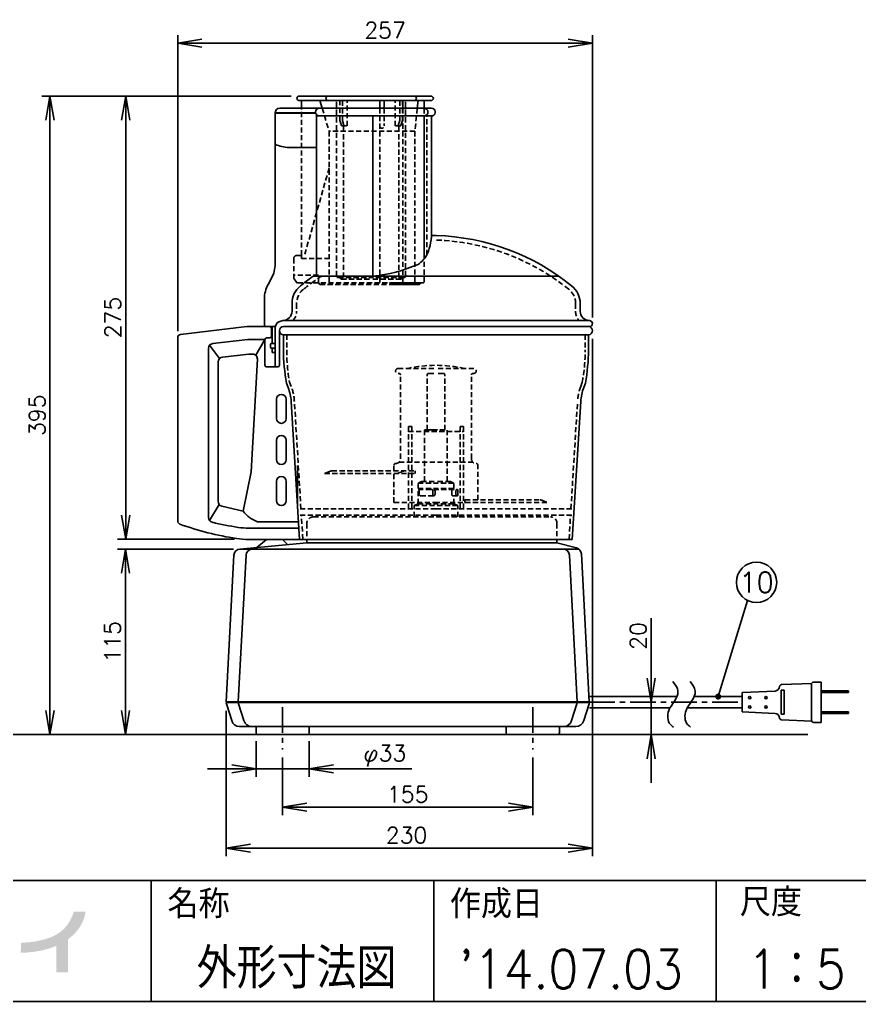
# Model space of a CAD drawing. Extents: x 115 to 2025, y 0 to 1377.
# Drawn here: x 633 to 1154, y 0 to 609 of the extents above; entities that cross this region are included whole.
import ezdxf
from ezdxf.enums import TextEntityAlignment as Align

# ---------------------------------------------------------------- set-up
doc = ezdxf.new("R2010")
doc.units = 0
doc.header["$LTSCALE"] = 0.5
doc.header["$PDMODE"] = 3
doc.linetypes.add('CENTER', pattern=[50.8, 31.75, -6.35, 6.35, -6.35])
doc.linetypes.add('HIDDEN', pattern=[9.525, 6.35, -3.175])
doc.layers.get('0').update_dxf_attribs({"linetype": 'CONTINUOUS'})
doc.layers.get('DEFPOINTS').update_dxf_attribs({"linetype": 'CONTINUOUS'})
for name, color, linetype in [('DANMEN', 7, 'CONTINUOUS'), ('SUNPOU', 7, 'CONTINUOUS'), ('WAKU', 7, 'CONTINUOUS')]:
    doc.layers.add(name, color=color, linetype=linetype)
doc.styles.get("Standard").update_dxf_attribs({"font": 'ROMANS', "bigfont": 'EXTFONT.shx'})
doc.dimstyles.get("Standard").update_dxf_attribs({"dimscale": 5, "dimtxt": 2, "dimasz": 3, "dimexe": 1, "dimexo": 1, "dimgap": 0.6, "dimtad": 3, "dimdec": 1, "dimzin": 0, "dimdsep": 46, "dimtxsty": 'STANDARD', "dimblk1": 'OPEN', "dimblk2": 'OPEN', "dimsah": 1, "dimcen": 1.5, "dimclrd": 7, "dimclre": 7, "dimclrt": 7, "dimadec": 0, "dimazin": 0, "dimtfac": 1, "dimtdec": 1, "dimtmove": 0, "dimatfit": 0, "dimldrblk": 'DOTSMALL', "dimfxl": 1, "dimtvp": 1, "dimtolj": 1, "dimtzin": 0, "dimarcsym": 0})

# ---------------------------------------------------------------- blocks, each defined once
blk = doc.blocks.new('_OPEN')
at = {"color": 0, "linetype": 'ByBlock'}
for p, q in [((-1, 0.167), (0, 0)), ((0, 0), (-1, -0.167)), ((0, 0), (-1, 0))]:
    blk.add_line(p, q, dxfattribs=at)
blk = doc.blocks.new('*D23')
at = {"layer": 'DEFPOINTS', "color": 0}
for p in [(1024.78, 185.52), (1024.78, 185.52), (968.43, 165.47)]:
    blk.add_point(p, dxfattribs=at)
at = {"layer": 'SUNPOU', "color": 7, "lineweight": -2}
for p, q in [((1024.78, 200.52), (1024.78, 237.71)), ((1024.78, 165.47), (1024.78, 185.52)), ((973.43, 165.47), (1029.78, 165.47)), ((1024.78, 150.47), (1024.78, 135.47))]:
    blk.add_line(p, q, dxfattribs=at)
at = {"layer": 'SUNPOU', "color": 7, "lineweight": -2, "xscale": 15, "yscale": 15, "zscale": 15}
for p, rotation in [((1024.78, 185.52), 270), ((1024.78, 165.47), 90)]:
    blk.add_blockref('_OPEN', p, dxfattribs=dict(at, rotation=rotation))
at = {"layer": 'SUNPOU', "color": 7, "insert": (1016.78, 226.61), "char_height": 10, "attachment_point": 5, "rotation": 90}
blk.add_mtext('\\A1;20', dxfattribs=at)
blk = doc.blocks.new('_DotSmall')
at = {"color": 0, "linetype": 'ByBlock', "const_width": 0.5}
blk.add_lwpolyline([(-0.0625, 0, 1), (0.0625, 0, 1)], format="xyb", close=True, dxfattribs=at)
blk = doc.blocks.new('*D24')
at = {"layer": 'DEFPOINTS', "color": 0}
for p in [(770.9, 280.47), (698.97, 165.47), (780.9, 165.47)]:
    blk.add_point(p, dxfattribs=at)
at = {"layer": 'SUNPOU', "color": 7, "lineweight": -2}
for p, q in [((765.9, 280.47), (693.97, 280.47)), ((698.97, 265.47), (698.97, 180.47)), ((775.9, 165.47), (693.97, 165.47))]:
    blk.add_line(p, q, dxfattribs=at)
at = {"layer": 'SUNPOU', "color": 7, "lineweight": -2, "xscale": 15, "yscale": 15, "zscale": 15}
for p, rotation in [((698.97, 280.47), 90), ((698.97, 165.47), 270)]:
    blk.add_blockref('_OPEN', p, dxfattribs=dict(at, rotation=rotation))
at = {"layer": 'SUNPOU', "color": 7, "insert": (690.97, 222.97), "char_height": 10, "attachment_point": 5, "rotation": 90}
blk.add_mtext('\\A1;115', dxfattribs=at)
blk = doc.blocks.new('*D29')
at = {"layer": 'DEFPOINTS', "color": 0}
for p in [(796.4, 156.15), (951.4, 156.15), (951.4, 120.39)]:
    blk.add_point(p, dxfattribs=at)
at = {"layer": 'SUNPOU', "color": 7, "lineweight": -2}
for p, q in [((796.4, 151.15), (796.4, 115.39)), ((951.4, 151.15), (951.4, 115.39)), ((811.4, 120.39), (936.4, 120.39))]:
    blk.add_line(p, q, dxfattribs=at)
at = {"layer": 'SUNPOU', "color": 7, "lineweight": -2, "xscale": 15, "yscale": 15, "zscale": 15, "rotation": 180}
blk.add_blockref('_OPEN', (796.4, 120.39), dxfattribs=at)
at = {"layer": 'SUNPOU', "color": 7, "lineweight": -2, "xscale": 15, "yscale": 15, "zscale": 15}
blk.add_blockref('_OPEN', (951.4, 120.39), dxfattribs=at)
at = {"layer": 'SUNPOU', "color": 7, "insert": (873.9, 128.39), "char_height": 10, "attachment_point": 5}
blk.add_mtext('\\A1;155', dxfattribs=at)
blk = doc.blocks.new('*D38')
at = {"layer": 'DEFPOINTS', "color": 0}
for p in [(779.9, 166.47), (812.9, 166.47), (812.9, 144.28)]:
    blk.add_point(p, dxfattribs=at)
at = {"layer": 'SUNPOU', "color": 7, "lineweight": -2}
for p, q in [((779.9, 161.47), (779.9, 139.28)), ((812.9, 161.47), (812.9, 139.28)), ((764.9, 144.28), (749.9, 144.28)), ((779.9, 144.28), (812.9, 144.28)), ((827.9, 144.28), (876.52, 144.28))]:
    blk.add_line(p, q, dxfattribs=at)
at = {"layer": 'SUNPOU', "color": 7, "lineweight": -2, "xscale": 15, "yscale": 15, "zscale": 15}
blk.add_blockref('_OPEN', (779.9, 144.28), dxfattribs=at)
at = {"layer": 'SUNPOU', "color": 7, "lineweight": -2, "xscale": 15, "yscale": 15, "zscale": 15, "rotation": 180}
blk.add_blockref('_OPEN', (812.9, 144.28), dxfattribs=at)
at = {"layer": 'SUNPOU', "color": 7, "insert": (859.71, 152.28), "char_height": 10, "attachment_point": 5}
blk.add_mtext('\\A1;φ33', dxfattribs=at)
blk = doc.blocks.new('*D51')
at = {"layer": 'DEFPOINTS', "color": 0}
for p in [(731.4, 594.29), (988.4, 419.22), (731.4, 410.69)]:
    blk.add_point(p, dxfattribs=at)
at = {"layer": 'SUNPOU', "color": 7, "lineweight": -2}
for p, q in [((731.4, 415.69), (731.4, 599.29)), ((988.4, 424.22), (988.4, 599.29)), ((973.4, 594.29), (746.4, 594.29))]:
    blk.add_line(p, q, dxfattribs=at)
at = {"layer": 'SUNPOU', "color": 7, "lineweight": -2, "xscale": 15, "yscale": 15, "zscale": 15, "rotation": 180}
blk.add_blockref('_OPEN', (731.4, 594.29), dxfattribs=at)
at = {"layer": 'SUNPOU', "color": 7, "lineweight": -2, "xscale": 15, "yscale": 15, "zscale": 15}
blk.add_blockref('_OPEN', (988.4, 594.29), dxfattribs=at)
at = {"layer": 'SUNPOU', "color": 7, "insert": (859.9, 602.29), "char_height": 10, "attachment_point": 5}
blk.add_mtext('\\A1;257', dxfattribs=at)
blk = doc.blocks.new('*D57')
at = {"layer": 'DEFPOINTS', "color": 0}
for p in [(699.11, 561.47), (806.66, 561.47), (771.6, 286.61)]:
    blk.add_point(p, dxfattribs=at)
at = {"layer": 'SUNPOU', "color": 7, "lineweight": -2}
for p, q in [((801.66, 561.47), (694.11, 561.47)), ((699.11, 301.61), (699.11, 546.47)), ((766.6, 286.61), (694.11, 286.61))]:
    blk.add_line(p, q, dxfattribs=at)
at = {"layer": 'SUNPOU', "color": 7, "lineweight": -2, "xscale": 15, "yscale": 15, "zscale": 15}
for p, rotation in [((699.11, 561.47), 90), ((699.11, 286.61), 270)]:
    blk.add_blockref('_OPEN', p, dxfattribs=dict(at, rotation=rotation))
at = {"layer": 'SUNPOU', "color": 7, "insert": (691.11, 424.04), "char_height": 10, "attachment_point": 5, "rotation": 90}
blk.add_mtext('\\A1;275', dxfattribs=at)
blk = doc.blocks.new('*D58')
at = {"layer": 'DEFPOINTS', "color": 0}
for p in [(652.2, 561.47), (806.66, 561.47), (775.9, 165.47)]:
    blk.add_point(p, dxfattribs=at)
at = {"layer": 'SUNPOU', "color": 7, "lineweight": -2}
for p, q in [((801.66, 561.47), (647.2, 561.47)), ((652.2, 180.47), (652.2, 546.47)), ((770.9, 165.47), (647.2, 165.47))]:
    blk.add_line(p, q, dxfattribs=at)
at = {"layer": 'SUNPOU', "color": 7, "lineweight": -2, "xscale": 15, "yscale": 15, "zscale": 15}
for p, rotation in [((652.2, 561.47), 90), ((652.2, 165.47), 270)]:
    blk.add_blockref('_OPEN', p, dxfattribs=dict(at, rotation=rotation))
at = {"layer": 'SUNPOU', "color": 7, "insert": (644.2, 363.47), "char_height": 10, "attachment_point": 5, "rotation": 90}
blk.add_mtext('\\A1;395', dxfattribs=at)
blk = doc.blocks.new('*D63')
at = {"layer": 'DEFPOINTS', "color": 0}
for p in [(988.4, 415.97), (761.4, 185.27), (988.4, 95.03)]:
    blk.add_point(p, dxfattribs=at)
at = {"layer": 'SUNPOU', "color": 7, "lineweight": -2}
for p, q in [((988.4, 410.97), (988.4, 90.03)), ((761.4, 180.27), (761.4, 90.03)), ((776.4, 95.03), (973.4, 95.03))]:
    blk.add_line(p, q, dxfattribs=at)
at = {"layer": 'SUNPOU', "color": 7, "lineweight": -2, "xscale": 15, "yscale": 15, "zscale": 15, "rotation": 180}
blk.add_blockref('_OPEN', (761.4, 95.03), dxfattribs=at)
at = {"layer": 'SUNPOU', "color": 7, "lineweight": -2, "xscale": 15, "yscale": 15, "zscale": 15}
blk.add_blockref('_OPEN', (988.4, 95.03), dxfattribs=at)
at = {"layer": 'SUNPOU', "color": 7, "insert": (873.24, 103.03), "char_height": 10, "attachment_point": 5}
blk.add_mtext('\\A1;230', dxfattribs=at)

msp = doc.modelspace()

# ---------------------------------------------------------------- hatches: boundary and pattern name
at = {"layer": 'WAKU'}
h = msp.add_hatch(color=1, dxfattribs=at)
edge = h.paths.add_edge_path()
edge.add_spline(control_points=[(674.23, 55.69), (674.23, 55.69), (666.91, 55.69), (666.91, 55.69), (666.89, 55.57), (664.79, 45.48), (654.9, 40.72), (651.18, 38.93), (647.89, 38.14), (645.1, 37.55), (638.95, 36.25), (634.42, 36.46), (634.37, 36.46), (634.37, 36.46), (634.05, 30.24), (634.05, 30.24), (634.26, 30.23), (639.39, 29.98), (646.39, 31.46), (649.17, 32.05), (652.38, 32.86), (656.11, 34.45), (656.11, 34.45), (656.11, 18.05), (656.11, 18.05), (656.11, 18.05), (663.36, 18.05), (663.36, 18.05), (663.36, 18.05), (663.36, 38.48), (663.36, 38.48), (673.54, 45.8), (674.12, 55.2), (674.23, 55.69)], knot_values=[0, 0, 0, 0, 1, 1, 1, 2, 2, 2, 3, 3, 3, 4, 4, 4, 5, 5, 5, 6, 6, 6, 7, 7, 7, 8, 8, 8, 9, 9, 9, 10, 10, 10, 11, 11, 11, 11], degree=3, periodic=0)

# ---------------------------------------------------------------- linework, layer by layer
at = {"color": 2}
for p, q in [((888.36, 561.47), (806.66, 561.47)), ((824.64, 561.47), (851.24, 561.47)), ((877.84, 561.47), (851.24, 561.47)), ((806.66, 558.62), (888.36, 558.62)), ((808.08, 553.87), (808.08, 558.62)), ((819.48, 558.62), (820.91, 553.87)), ((851.24, 558.62), (824.64, 558.62)), ((851.24, 558.62), (877.84, 558.62)), ((856.53, 558.62), (856.53, 553.87)), ((859.38, 558.62), (859.38, 553.87)), ((870.78, 558.62), (870.78, 553.87)), ((880.28, 558.62), (879.81, 553.86)), ((884.08, 558.62), (884.08, 553.87)), ((816.77, 551.02), (791.75, 551.02)), ((791.75, 457.5), (791.75, 550.83)), ((816.82, 550.83), (791.75, 550.83)), ((791.94, 550.83), (791.94, 551.02)), ((815.5, 553.87), (794.6, 553.87)), ((888.65, 553.87), (815.5, 553.87)), ((817.4, 553.16), (817.4, 553.87)), ((817.4, 451.31), (817.4, 549.83)), ((889.11, 549.12), (817.4, 549.12)), ((852.33, 549.12), (852.33, 449.82)), ((884.08, 549.12), (884.08, 460.48)), ((888.65, 548.31), (888.65, 477.85)), ((817.4, 529.64), (799.45, 529.64)), ((789.45, 448.44), (787.4, 444.65)), ((967.5, 449.82), (816.4, 449.82)), ((785.1, 418.47), (785.1, 435.59)), ((802.2, 427.97), (802.2, 432.75)), ((802.2, 432.75), (802.2, 427.97)), ((980.8, 432.75), (980.8, 427.97)), ((796.5, 422.27), (793.94, 421.52)), ((796.5, 422.27), (986.5, 422.27)), ((733.17, 413.68), (774.28, 418.46)), ((788.4, 418.47), (774.52, 418.47)), ((789.8, 418.47), (782.83, 418.47)), ((791.75, 418.47), (785.1, 418.47)), ((789.4, 417.47), (789.4, 412.47)), ((789.85, 408.02), (789.85, 418.47)), ((791.75, 394.42), (791.75, 417.52)), ((794.4, 415.97), (794.4, 394.47)), ((891.4, 418.47), (796.9, 418.47)), ((796.98, 418.47), (891.5, 418.47)), ((797.45, 418.47), (986.5, 418.47)), ((891.4, 418.47), (985.9, 418.47)), ((985.55, 418.47), (891.5, 418.47)), ((731.4, 297.86), (731.4, 411.69)), ((753.05, 407.96), (774.87, 410.47)), ((785.4, 410.47), (774.87, 410.47)), ((779.69, 400.74), (785.4, 410.47)), ((785.4, 410.47), (785.4, 394.47)), ((788.4, 411.47), (786.4, 411.47)), ((789.38, 408.02), (791.75, 408.02)), ((891.4, 413.47), (796.9, 413.47)), ((796.9, 413.47), (796.9, 403.98)), ((891.4, 413.47), (985.9, 413.47)), ((985.9, 413.47), (985.9, 403.98)), ((750.4, 300.05), (750.4, 404.98)), ((757.16, 398.62), (751.16, 406.98)), ((788.9, 405.64), (788.9, 407.54)), ((789.38, 405.17), (791.75, 405.17)), ((789.85, 402.32), (789.85, 405.17)), ((789.85, 402.32), (791.75, 402.32)), ((756.4, 310.09), (756.4, 396.63)), ((759.05, 399.61), (775.4, 401.47)), ((777.73, 401.47), (775.4, 401.47)), ((780.73, 398.31), (776.9, 328.47)), ((786.4, 393.47), (793.4, 393.47)), ((798.81, 383.38), (799.82, 380.68)), ((983.99, 383.38), (982.98, 380.68)), ((792.62, 373.47), (792.62, 361.47)), ((798.62, 373.47), (798.62, 361.47)), ((806.9, 286.47), (801.67, 371.98)), ((975.9, 286.47), (981.13, 371.98)), ((792.62, 347.97), (792.62, 335.97)), ((798.62, 347.97), (798.62, 335.97)), ((805.62, 307.47), (805.62, 332.43)), ((776.9, 328.47), (771.9, 303.99)), ((792.62, 322.47), (792.62, 310.47)), ((798.62, 322.47), (798.62, 310.47)), ((757.04, 308.24), (751.04, 298.2)), ((758.67, 307.17), (771.9, 303.99)), ((775.4, 293.47), (806.47, 293.47)), ((780.77, 297.47), (806.23, 297.47)), ((775.4, 286.47), (806.9, 286.47)), ((780.4, 281.46), (786.4, 286.47)), ((780.4, 281.46), (786.4, 286.47)), ((786.4, 286.47), (796.4, 286.47)), ((786.4, 286.47), (796.4, 286.47)), ((796.4, 286.47), (799.4, 283.3)), ((796.4, 286.47), (799.4, 283.3)), ((891.4, 286.47), (806.9, 286.47)), ((891.4, 286.47), (975.9, 286.47)), ((769.81, 280.43), (811.4, 284.47)), ((769.81, 280.43), (811.4, 284.47)), ((770.19, 280.47), (873.9, 280.47)), ((770.19, 280.47), (873.9, 280.47)), ((811.4, 284.47), (966.4, 284.47)), ((811.4, 284.47), (966.4, 284.47)), ((980.07, 280.47), (873.9, 280.47)), ((980.07, 280.47), (873.9, 280.47)), ((966.4, 284.47), (978.59, 281.22)), ((966.4, 284.47), (978.59, 281.22)), ((766.2, 276.66), (761.4, 185.77)), ((773.7, 276.68), (768.9, 185.77)), ((974.1, 276.68), (978.9, 185.77)), ((981.55, 277.57), (986.4, 185.77)), ((1124.27, 197.2), (1105.65, 196.47)), ((986.23, 189.02), (1040.76, 189.02)), ((1051.44, 189.02), (1081.18, 189.02)), ((761.4, 185.77), (873.9, 185.77)), ((761.4, 185.27), (873.9, 185.27)), ((761.54, 184.61), (764.83, 174.12)), ((769.09, 184.61), (772.37, 174.12)), ((986.4, 185.77), (873.9, 185.77)), ((986.4, 185.27), (873.9, 185.27)), ((978.71, 184.61), (975.43, 174.12)), ((986.26, 184.61), (982.97, 174.12)), ((986.59, 182.02), (1036.46, 182.02)), ((1047.14, 182.02), (1081.18, 182.02)), ((1124.27, 173.84), (1105.65, 174.57)), ((215.4, 165.47), (1121.92, 165.47)), ((769.64, 170.47), (873.9, 170.47)), ((779.9, 170.47), (779.9, 166.47)), ((780.9, 165.47), (811.9, 165.47)), ((812.9, 170.47), (812.9, 166.47)), ((978.16, 170.47), (873.9, 170.47)), ((934.9, 170.47), (934.9, 166.47)), ((966.9, 165.47), (935.9, 165.47)), ((967.9, 170.47), (967.9, 166.47))]:
    msp.add_line(p, q, dxfattribs=at)
at = {"color": 2, "linetype": 'HIDDEN'}
for p, q in [((885.9, 354.47), (885.9, 388.47)), ((885.9, 354.47), (885.9, 388.47)), ((886.9, 389.47), (891.4, 389.47)), ((886.9, 389.47), (891.4, 389.47)), ((895.9, 389.47), (891.4, 389.47)), ((895.9, 389.47), (891.4, 389.47)), ((896.9, 354.47), (896.9, 388.47)), ((896.9, 354.47), (896.9, 388.47)), ((885.9, 354.47), (885.9, 360.64)), ((885.9, 354.47), (885.9, 360.64)), ((884.4, 322.47), (884.4, 354.47)), ((884.4, 354.47), (898.4, 354.47)), ((884.4, 322.47), (884.4, 354.47)), ((884.4, 354.47), (898.4, 354.47)), ((885.9, 354.47), (891.4, 354.47)), ((885.9, 354.47), (891.4, 354.47)), ((896.9, 354.47), (891.4, 354.47)), ((896.9, 354.47), (891.4, 354.47)), ((898.4, 322.47), (898.4, 354.47)), ((898.4, 322.47), (898.4, 354.47)), ((882.4, 322.47), (880.4, 321.47)), ((882.4, 322.47), (880.4, 321.47)), ((880.4, 317.97), (880.4, 321.47)), ((880.4, 321.47), (891.4, 321.47)), ((880.4, 317.97), (880.4, 321.47)), ((880.4, 321.47), (891.4, 321.47)), ((880.4, 317.97), (891.4, 317.97)), ((880.4, 317.97), (891.4, 317.97)), ((880.4, 308.47), (880.4, 317.47)), ((880.4, 317.47), (904.36, 317.47)), ((880.4, 308.47), (880.4, 317.47)), ((880.4, 317.47), (904.36, 317.47)), ((882.4, 322.47), (891.4, 322.47)), ((882.4, 322.47), (891.4, 322.47)), ((900.4, 322.47), (891.4, 322.47)), ((900.4, 322.47), (891.4, 322.47)), ((902.4, 321.47), (891.4, 321.47)), ((902.4, 321.47), (891.4, 321.47)), ((902.4, 317.97), (891.4, 317.97)), ((902.4, 317.97), (891.4, 317.97)), ((900.4, 322.47), (902.4, 321.47)), ((900.4, 322.47), (902.4, 321.47)), ((902.4, 317.47), (902.2, 317.47)), ((902.4, 317.47), (902.2, 317.47)), ((902.4, 317.97), (902.4, 321.47)), ((902.4, 317.97), (902.4, 321.47)), ((904.4, 317.47), (904.36, 317.47)), ((904.4, 317.47), (904.36, 317.47)), ((904.9, 316.97), (904.9, 313.97)), ((904.9, 316.97), (904.9, 313.97)), ((881.02, 316.47), (881.02, 314.47)), ((881.02, 316.47), (881.02, 314.47)), ((889.83, 313.47), (882.02, 313.47)), ((889.83, 313.47), (882.02, 313.47)), ((889.56, 314.47), (889.56, 316.47)), ((889.56, 314.47), (889.56, 316.47)), ((890.83, 314.47), (890.83, 316.47)), ((890.83, 314.47), (890.83, 316.47)), ((901.2, 314.47), (901.2, 316.47)), ((901.2, 314.47), (901.2, 316.47)), ((902.2, 313.47), (904.36, 313.47)), ((902.2, 313.47), (904.36, 313.47)), ((902.4, 308.47), (902.4, 313.49)), ((902.4, 308.47), (902.4, 313.49)), ((904.4, 313.47), (904.36, 313.47)), ((904.4, 313.47), (904.36, 313.47)), ((880.4, 308.47), (877.9, 307.47)), ((880.4, 308.47), (877.9, 307.47)), ((877.9, 300.47), (877.9, 307.47)), ((877.9, 307.47), (891.4, 307.47)), ((877.9, 300.47), (877.9, 307.47)), ((877.9, 307.47), (891.4, 307.47)), ((880.4, 308.47), (891.4, 308.47)), ((880.4, 308.47), (891.4, 308.47)), ((902.4, 308.47), (891.4, 308.47)), ((902.4, 308.47), (891.4, 308.47)), ((904.9, 307.47), (891.4, 307.47)), ((904.9, 307.47), (891.4, 307.47)), ((902.4, 308.47), (904.9, 307.47)), ((902.4, 308.47), (904.9, 307.47)), ((904.9, 300.47), (904.9, 307.47)), ((904.9, 300.47), (904.9, 307.47)), ((815.4, 300.47), (962.4, 300.47)), ((815.4, 300.47), (962.4, 300.47)), ((811.4, 296.47), (811.4, 284.47)), ((811.4, 296.47), (811.4, 284.47)), ((966.4, 296.47), (966.4, 284.47)), ((966.4, 296.47), (966.4, 284.47))]:
    msp.add_line(p, q, dxfattribs=at)
at = {"color": 2}
msp.add_lwpolyline([(1105.37, 192.92), (1107.19, 192.92), (1107.19, 178.12), (1105.37, 178.12)], close=True, dxfattribs=at)
for centre in [(1085.91, 188.41), (1095.91, 188.41), (1085.91, 182.63), (1095.91, 182.63)]:
    msp.add_circle(centre, 0.75, dxfattribs=at)
for centre, radius, start, end in [((806.66, 560.04), 1.42, 90, 270), ((824.64, 560.04), 1.42, 90, 270), ((877.84, 560.04), 1.42, 270, 90), ((888.36, 560.04), 1.42, 270, 90), ((857.96, 555.29), 1.42, 180, 0), ((794.6, 551.02), 2.85, 90, 180), ((819.1, 551.49), 2.38, 90, 270), ((884.08, 551.49), 2.38, 270, 90), ((888.65, 551.49), 2.38, 286.60155, 90), ((889.6, 548.31), 0.95, 106.60155, 180), ((799.84, 547.52), 17.89, 243.12196, 271.24558), ((853.65, 476.78), 35.01, 337.67256, 1.75131), ((896.18, 333.69), 141.41, 91.89534, 93.06524), ((886.82, 333.69), 141.41, 51.17132, 88.10466), ((869.72, 472.28), 18.54, 304.8589, 331.67899), ((772.75, 457.5), 19, 331.52523, 0), ((843.8, 540.55), 91.13, 275.37531, 293.62581), ((814.55, 451.31), 2.85, 328.69336, 0), ((804.1, 435.59), 19, 151.52523, 180), ((896.18, 333.69), 141.41, 125.15455, 128.82868), ((816.4, 446.97), 2.85, 90, 125.15455), ((816.45, 432.75), 14.25, 128.82868, 180), ((966.55, 432.75), 14.25, 0, 51.17132), ((796.5, 427.97), 5.7, 270, 0), ((986.5, 427.97), 5.7, 180, 270), ((796.5, 417.52), 4.75, 122.6499, 180), ((986.5, 420.37), 1.9, 270, 90), ((774.52, 416.47), 2, 90, 96.70984), ((788.4, 417.47), 1, 0, 90), ((796.9, 415.97), 2.5, 90, 270), ((985.9, 415.97), 2.5, 270, 90), ((733.4, 411.69), 2, 96.70984, 180), ((753.4, 404.98), 3, 96.70984, 180), ((786.4, 410.47), 1, 90, 180), ((788.4, 412.47), 1, 270, 0), ((789.38, 407.54), 0.475, 90, 180), ((789.38, 405.64), 0.475, 180, 270), ((908.33, 403.92), 111.43, 179.96861, 190.62422), ((874.47, 403.92), 111.43, 349.37578, 0.03139), ((759.4, 396.63), 3, 96.70984, 180), ((777.73, 398.47), 3, 356.86364, 90), ((786.4, 394.47), 1, 180, 270), ((792.7, 394.42), 0.95, 180, 270), ((793.4, 394.47), 1, 270, 0), ((771.73, 370.15), 30, 3.49706, 20.55605), ((1011.07, 370.15), 30, 159.44395, 176.50294), ((795.62, 373.47), 3, 0, 180), ((795.62, 361.47), 3, 180, 0), ((795.62, 347.97), 3, 0, 180), ((795.62, 335.97), 3, 180, 0), ((795.62, 322.47), 3, 0, 180), ((759.4, 310.09), 3, 180, 255.96376), ((795.62, 310.47), 3, 180, 0), ((753.4, 300.05), 3, 180, 255.91626), ((788.14, 316.79), 20.68, 218.23367, 249.12766), ((733.4, 297.86), 2, 180, 249.77387), ((795.21, 468.17), 183.18, 250.0483, 261.39798), ((795.65, 473.95), 181.97, 256.33881, 261.5405), ((775.4, 336.47), 43, 261.27709, 270), ((775.4, 336.47), 50, 261.27709, 270), ((770.19, 276.47), 4, 90, 176.97769), ((770.19, 276.47), 4, 90, 176.97769), ((777.69, 276.47), 4, 90, 176.97769), ((777.69, 276.47), 4, 90, 176.97769), ((970.11, 276.47), 4, 3.02231, 90), ((970.11, 276.47), 4, 3.02231, 90), ((970.11, 276.47), 4, 3.02231, 90), ((970.11, 276.47), 4, 3.02231, 90), ((977.56, 277.35), 4, 3.02005, 75.06873), ((977.56, 277.35), 4, 3.02005, 75.06873), ((1101.08, 195.73), 3.34, 278.34174, 352.96053), ((1105.86, 194.98), 1.5, 97.84918, 166.99512), ((766.35, 185.96), 5, 187.92918, 195.70864), ((766.35, 185.96), 5, 187.92918, 195.70864), ((766.4, 185.96), 4.5, 182.41662, 188.81686), ((773.9, 185.96), 5, 187.92918, 195.70864), ((773.9, 185.96), 5, 187.92918, 195.70864), ((773.9, 185.96), 4.5, 182.41662, 188.81686), ((973.9, 185.96), 4.5, 351.18314, 357.58338), ((973.9, 185.96), 5, 344.29136, 352.07082), ((973.9, 185.96), 5, 344.29136, 352.07082), ((981.45, 185.96), 4.5, 351.18314, 357.58338), ((981.45, 185.96), 5, 344.29136, 352.07082), ((981.45, 185.96), 5, 344.29136, 352.07082), ((1101.08, 175.31), 3.34, 7.03947, 81.65826), ((769.64, 175.47), 5, 195.70864, 270), ((777.19, 175.47), 5, 195.70864, 270), ((970.61, 175.47), 5, 270, 344.29136), ((978.16, 175.47), 5, 270, 344.29136), ((1105.86, 176.05), 1.5, 193.00488, 262.15082), ((780.9, 166.47), 1, 180, 270), ((811.9, 166.47), 1, 270, 0), ((935.9, 166.47), 1, 180, 270), ((966.9, 166.47), 1, 270, 360)]:
    msp.add_arc(centre, radius, start, end, dxfattribs=at)
at = {"color": 2, "linetype": 'HIDDEN'}
for centre, radius, start, end in [((886.9, 388.47), 1, 90, 180), ((886.9, 388.47), 1, 90, 180), ((895.9, 388.47), 1, 0, 90), ((895.9, 388.47), 1, 0, 90), ((882.02, 316.47), 1, 90, 180), ((882.02, 316.47), 1, 90, 180), ((888.56, 316.47), 1, 0, 90), ((888.56, 316.47), 1, 0, 90), ((889.83, 316.47), 1, 0, 90), ((889.83, 316.47), 1, 0, 90), ((902.2, 316.47), 1, 90, 180), ((902.2, 316.47), 1, 90, 180), ((913.82, 315.47), 10.08, 170.98957, 189.01043), ((913.82, 315.47), 10.08, 170.98957, 189.01043), ((904.36, 316.97), 0.5, 90, 170.98957), ((904.36, 316.97), 0.5, 90, 170.98957), ((904.4, 316.97), 0.5, 0, 90), ((904.4, 316.97), 0.5, 0, 90), ((882.02, 314.47), 1, 180, 270), ((882.02, 314.47), 1, 180, 270), ((888.56, 314.47), 1, 270, 0), ((888.56, 314.47), 1, 270, 0), ((889.83, 314.47), 1, 270, 0), ((889.83, 314.47), 1, 270, 0), ((902.2, 314.47), 1, 180, 270), ((902.2, 314.47), 1, 180, 270), ((904.36, 313.97), 0.5, 189.01043, 270), ((904.36, 313.97), 0.5, 189.01043, 270), ((904.4, 313.97), 0.5, 270, 0), ((904.4, 313.97), 0.5, 270, 0), ((815.4, 296.47), 4, 90, 180), ((815.4, 296.47), 4, 90, 180), ((962.4, 296.47), 4, 0, 90), ((962.4, 296.47), 4, 0, 90)]:
    msp.add_arc(centre, radius, start, end, dxfattribs=at)
at = {"color": 2}
for points in [[(1038.24, 198.35), (1039.73, 196.42), (1042.68, 192.59), (1039.35, 185.78), (1034.63, 180.44), (1034.77, 172.79), (1037.88, 170.56), (1038.56, 170.08)], [(1048.93, 198.35), (1050.41, 196.42), (1053.36, 192.59), (1050.03, 185.78), (1045.31, 180.44), (1045.45, 172.79), (1048.57, 170.56), (1049.24, 170.08)]]:
    msp.add_open_spline(points, degree=3, knots=[0, 0, 0, 0, 6.745109, 13.401457, 20.028677, 28.874251, 31.32835, 31.32835, 31.32835, 31.32835], dxfattribs=at)
at = {"layer": 'DANMEN', "color": 2, "linetype": 'HIDDEN'}
for p, q in [((829.87, 449.84), (829.87, 558.62)), ((831.81, 546.26), (831.81, 558.62)), ((833.43, 558.62), (833.43, 546.26)), ((836.34, 542.94), (836.34, 558.62)), ((866.14, 542.94), (866.14, 558.62)), ((869.05, 558.62), (869.05, 546.26)), ((870.67, 546.26), (870.67, 558.62)), ((872.62, 449.84), (872.62, 558.62)), ((808.08, 462.67), (808.08, 553.87)), ((820.91, 553.87), (825.18, 539.62)), ((856.53, 553.87), (856.53, 445.57)), ((859.38, 553.87), (859.38, 542.94)), ((870.78, 553.87), (870.78, 445.57)), ((879.81, 553.86), (878.38, 539.62)), ((884.08, 553.87), (884.08, 446.52)), ((885.8, 462.91), (885.8, 549.12)), ((831.81, 546.26), (832.88, 542.94)), ((832.88, 542.94), (836.34, 542.94)), ((833.43, 546.26), (834.5, 542.94)), ((834.14, 448.89), (834.14, 542.94)), ((869.6, 542.94), (866.14, 542.94)), ((869.05, 546.26), (867.98, 542.94)), ((868.34, 448.89), (868.34, 542.94)), ((870.67, 546.26), (869.6, 542.94)), ((878.38, 539.62), (825.18, 539.62)), ((825.18, 539.62), (825.18, 445.57)), ((878.38, 539.62), (878.38, 445.57)), ((825.18, 516.82), (809.98, 462.67)), ((803.33, 460.77), (803.33, 448.71)), ((805.23, 462.67), (809.98, 462.67)), ((808.08, 460.77), (808.08, 462.67)), ((808.08, 460.77), (825.18, 460.77)), ((818.53, 450.32), (803.33, 450.32)), ((804.95, 445.99), (803.49, 448.18)), ((805.74, 445.57), (883.13, 445.57)), ((818.53, 445.57), (818.53, 450.32)), ((819.48, 444.62), (818.53, 445.57)), ((819.48, 444.62), (881.23, 444.62)), ((830.82, 448.89), (851.24, 448.89)), ((832.72, 447.94), (831.77, 448.89)), ((832.72, 447.94), (851.24, 447.94)), ((871.67, 448.89), (851.24, 448.89)), ((869.77, 447.94), (851.24, 447.94)), ((883.13, 445.57), (862.71, 445.57)), ((881.23, 444.62), (862.71, 444.62)), ((869.77, 447.94), (870.72, 448.89)), ((881.23, 444.62), (882.18, 445.57)), ((805.05, 432.75), (805.05, 427.97)), ((977.95, 432.75), (977.95, 427.97)), ((798.9, 413.47), (798.9, 403.98)), ((983.9, 413.47), (983.9, 403.98)), ((867.9, 392.47), (891.4, 392.47)), ((914.9, 392.47), (891.4, 392.47)), ((800.68, 384.08), (801.69, 381.38)), ((867.9, 389.47), (868.4, 389.47)), ((869.4, 336.57), (869.4, 388.47)), ((913.4, 336.57), (913.4, 388.47)), ((914.9, 389.47), (914.4, 389.47)), ((982.12, 384.08), (981.11, 381.38)), ((807.74, 305.47), (803.67, 372.1)), ((975.06, 305.47), (979.13, 372.1)), ((874.4, 356.47), (874.4, 305.47)), ((876.4, 356.47), (874.4, 356.47)), ((874.4, 353.47), (908.4, 353.47)), ((876.4, 356.47), (876.4, 305.47)), ((906.4, 356.47), (906.4, 305.47)), ((906.4, 356.47), (908.4, 356.47)), ((908.4, 356.47), (908.4, 305.47)), ((826.9, 328.97), (878.56, 328.97)), ((865.4, 328.97), (865.4, 332.57)), ((868.52, 334.45), (914.28, 334.45)), ((878.56, 328.97), (878.56, 327.47)), ((917.4, 310.97), (917.4, 332.57)), ((825.85, 328.78), (822.36, 327.47)), ((822.36, 327.47), (878.56, 327.47)), ((865.4, 309.47), (865.4, 327.47)), ((871.01, 328.78), (867.52, 327.47)), ((909.4, 310.97), (909.4, 309.47)), ((909.4, 310.97), (955.9, 310.97)), ((956.95, 310.78), (960.45, 309.47)), ((891.4, 305.47), (805.74, 305.47)), ((865.4, 309.47), (891.4, 309.47)), ((917.65, 309.47), (891.4, 309.47)), ((891.4, 305.47), (977.06, 305.47)), ((909.4, 309.47), (960.45, 309.47)), ((891.4, 301.47), (805.98, 301.47)), ((808.9, 286.59), (807.99, 301.47)), ((891.4, 301.47), (976.82, 301.47)), ((973.9, 286.59), (974.81, 301.47))]:
    msp.add_line(p, q, dxfattribs=at)
at = {"layer": 'DANMEN', "color": 2}
for p, q in [((1124.1, 196.52), (1124.1, 174.52)), ((1125.6, 198.02), (1130.1, 198.02)), ((1130.1, 198.02), (1130.1, 173.02)), ((1081.18, 191.52), (1101.56, 192.42)), ((1081.18, 191.52), (1081.18, 179.52)), ((1130.1, 192.52), (1147.1, 192.52)), ((1130.1, 191.52), (1147.1, 191.52)), ((1147.1, 192.52), (1147.1, 191.52)), ((1081.18, 179.52), (1101.56, 178.62)), ((1130.1, 179.52), (1147.1, 179.52)), ((1130.1, 178.52), (1147.1, 178.52)), ((1147.1, 179.52), (1147.1, 178.52)), ((1125.6, 173.02), (1130.1, 173.02))]:
    msp.add_line(p, q, dxfattribs=at)
at = {"layer": 'DANMEN', "color": 2, "linetype": 'CENTER'}
for p, q in [((986.41, 185.52), (1081.18, 185.52)), ((796.4, 182.46), (796.4, 156.15)), ((951.4, 182.46), (951.4, 156.15))]:
    msp.add_line(p, q, dxfattribs=at)
at = {"layer": 'DANMEN', "color": 2, "linetype": 'HIDDEN'}
for centre, radius, start, end in [((857.96, 542.94), 1.42, 180, 0), ((896.18, 336.54), 138.56, 91.89534, 93.12845), ((886.82, 333.69), 138.56, 51.17132, 88.10466), ((805.23, 460.77), 1.9, 90, 180), ((804.28, 448.71), 0.95, 180, 213.69007), ((805.74, 446.52), 0.95, 213.69007, 270), ((896.18, 333.69), 138.56, 125.38115, 128.82868), ((896.18, 333.69), 138.56, 123.05252, 125.38115), ((830.82, 449.84), 0.95, 180, 270), ((871.67, 449.84), 0.95, 270, 0), ((883.13, 446.52), 0.95, 270, 0), ((816.45, 432.75), 11.4, 128.82868, 180), ((966.55, 432.75), 11.4, 0, 51.17132), ((796.5, 427.97), 8.55, 318.18969, 0), ((986.5, 427.97), 8.55, 180, 221.81031), ((910.21, 403.92), 111.31, 179.96893, 190.26848), ((874.47, 403.92), 109.43, 349.37578, 0.03139), ((867.9, 390.97), 1.5, 90, 270), ((891.4, 312.47), 82, 77.31962, 102.68038), ((914.9, 390.97), 1.5, 270, 90), ((868.4, 388.47), 1, 0, 90), ((914.4, 388.47), 1, 90, 180), ((771.73, 370.15), 32, 3.49706, 20.55605), ((1011.07, 370.15), 32, 159.44395, 176.50294), ((866.4, 336.57), 3, 270, 0), ((916.4, 336.57), 3, 180, 270), ((826.9, 325.97), 3, 90, 110.55605), ((866.4, 332.57), 1, 90, 180), ((872.06, 325.97), 3, 90, 110.55605), ((916.4, 332.57), 1, 0, 90), ((955.9, 307.97), 3, 69.44395, 90)]:
    msp.add_arc(centre, radius, start, end, dxfattribs=at)
at = {"layer": 'DANMEN', "color": 2}
for centre, start, end in [((1125.6, 196.52), 90, 180), ((1125.6, 174.52), 180, 270)]:
    msp.add_arc(centre, 1.5, start, end, dxfattribs=at)
at = {"layer": 'SUNPOU'}
msp.add_circle((1090.07, 259.87), 12.5, dxfattribs=at)
at = {"layer": 'WAKU', "color": 6}
for p, q in [((115, 75), (2025, 75)), ((115, 0), (2025, 0))]:
    msp.add_line(p, q, dxfattribs=at)
at = {"layer": 'WAKU', "color": 7}
for p, q in [((715, 75), (715, 0)), ((890, 75), (890, 0)), ((1065, 75), (1065, 0))]:
    msp.add_line(p, q, dxfattribs=at)

# ---------------------------------------------------------------- texts
at = {"layer": 'SUNPOU'}
msp.add_text('10', height=12.5, dxfattribs=at).set_placement((1090.07, 259.87), align=Align.MIDDLE)
at = {"layer": 'WAKU'}
for s, p in [('名称', (725.02, 51.55)), ('作成日', (900.02, 51.55)), ('尺度', (1079.76, 52.71))]:
    msp.add_text(s, height=17.5, dxfattribs=at).set_placement(p)
at = {"layer": 'WAKU', "color": 1, "width": 0.9}
for s, height, p in [('外形寸法図', 25, (805, 8.02)), ("'14.07.03", 24, (975, 8.02)), ('1：5', 24, (1115, 8.02))]:
    msp.add_text(s, height=height, dxfattribs=at).set_placement(p, align=Align.CENTER)

# ---------------------------------------------------------------- dimensions: what is measured, and where the dimension line sits
at = {"layer": 'SUNPOU'}
dim = msp.add_linear_dim(base=(731.4, 594.29), p1=(988.4, 419.22), p2=(731.4, 410.69), dimstyle='STANDARD', override={"dimdec": 0}, dxfattribs=at)
dim.commit()
dim.dimension.update_dxf_attribs({"geometry": '*D51', "text_midpoint": (859.9, 594.29), "dimtype": 160})
at = {"layer": 'SUNPOU', "color": 6}
for base, p1, text, picture, middle in [((652.2, 561.47), (775.9, 165.47), '395', '*D58', (644.2, 363.47)), ((699.11, 561.47), (771.6, 286.61), '275', '*D57', (691.11, 424.04))]:
    dim = msp.add_linear_dim(base=base, p1=p1, p2=(806.66, 561.47), angle=90, text=text, dimstyle='STANDARD', override={"dimarcsym": 1}, dxfattribs=at)
    dim.commit()
    dim.dimension.update_dxf_attribs({"geometry": picture, "text_midpoint": middle})
at = {"layer": 'SUNPOU', "color": 7}
dim = msp.add_linear_dim(base=(988.4, 95.03), p1=(761.4, 185.27), p2=(988.4, 415.97), text='230', dimstyle='STANDARD', override={"dimarcsym": 1}, dxfattribs=at)
dim.commit()
dim.dimension.update_dxf_attribs({"geometry": '*D63', "text_midpoint": (873.24, 95.03), "dimtype": 160})
at = {"layer": 'SUNPOU'}
for base, p1, p2, picture, middle in [((698.97, 165.47), (770.9, 280.47), (780.9, 165.47), '*D24', (690.97, 222.97)), ((1024.78, 185.52), (968.43, 165.47), (1024.78, 185.52), '*D23', (1016.78, 226.61))]:
    dim = msp.add_linear_dim(base=base, p1=p1, p2=p2, angle=90, dimstyle='STANDARD', override={"dimdec": 0}, dxfattribs=at)
    dim.commit()
    dim.dimension.update_dxf_attribs({"geometry": picture, "text_midpoint": middle})
dim = msp.add_linear_dim(base=(812.9, 144.28), p1=(779.9, 166.47), p2=(812.9, 166.47), text='φ<>', dimstyle='STANDARD', override={"dimdec": 0}, dxfattribs=at)
dim.commit()
dim.dimension.update_dxf_attribs({"geometry": '*D38', "text_midpoint": (859.71, 152.28)})
dim = msp.add_linear_dim(base=(951.4, 120.39), p1=(796.4, 156.15), p2=(951.4, 156.15), dimstyle='STANDARD', override={"dimdec": 0}, dxfattribs=at)
dim.commit()
dim.dimension.update_dxf_attribs({"geometry": '*D29', "text_midpoint": (873.9, 128.39)})

# ---------------------------------------------------------------- leaders
msp.add_leader([(1066.31, 189.02), (1084.55, 248.66)], dimstyle='STANDARD', override={"dimldrblk": 'DotSmall'}, dxfattribs=at)

doc.saveas('drawing.dxf')
